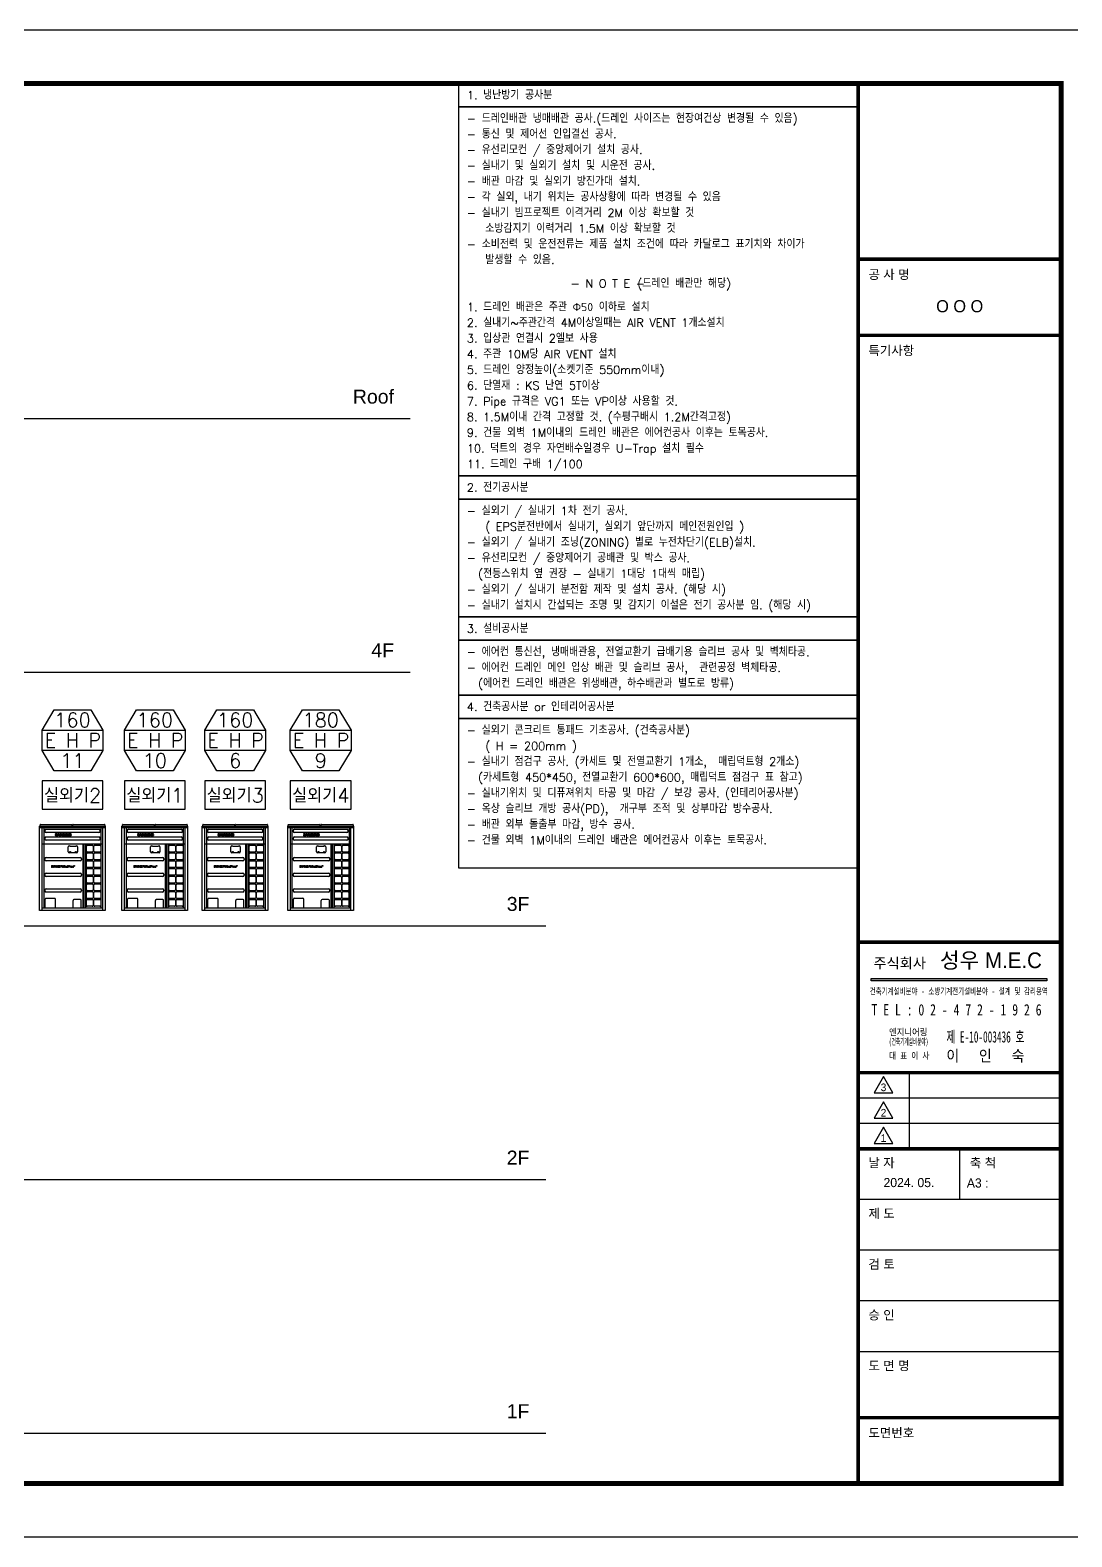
# Model space of a CAD drawing. Header units: millimetres. Extents: x -56261 to 196039, y 9480 to 100001.
# Drawn here: x 6462 to 27001, y 70301 to 100001 of the extents above; entities that cross this region are included whole.
import ezdxf
from ezdxf.enums import TextEntityAlignment as Align

# ---------------------------------------------------------------- set-up
doc = ezdxf.new("R2010")
doc.units = ezdxf.units.MM
for name, color, linetype in [('DVM_INOUT_MARK', 2, 'Continuous'), ('DVM_INOUT_NAME', 7, 'Continuous'), ('DVM_OUTDOOR', 7, 'Continuous'), ('DVM_REPORT', 7, 'Continuous'), ('FORM', 4, 'Continuous'), ('Layer 2', 7, 'Continuous'), ('SS-TEXT', 7, 'Continuous')]:
    doc.layers.add(name, color=color, linetype=linetype)
doc.styles.add('DVM_DEFAULT', font='romans.shx', dxfattribs={"bigfont": 'whgtxt.shx'})
doc.styles.add('grc', font='')
doc.styles.add('K', font='HYWULM.TTF')
doc.styles.get("Standard").update_dxf_attribs({"font": 'arial.ttf'})
doc.styles.add('굴림', font='NGULIM.TTF')
doc.styles.add('명판', font='')
doc.styles.get('grc').set_extended_font_data('DotumChe')
doc.styles.get('명판').set_extended_font_data('BatangChe')

# ---------------------------------------------------------------- blocks, each defined once
blk = doc.blocks.new('block 9')
at = {"layer": 'Layer 2', "lineweight": 0}
blk.add_lwpolyline([(138, -101), (145, -101), (152, -127), (159, -101), (166, -101), (174, -127), (181, -101), (187, -101), (177, -138), (170, -138), (163, -112), (155, -138), (148, -138), (138, -101)], dxfattribs=at)
blk = doc.blocks.new('block 10')
at = {"layer": 'Layer 2', "lineweight": 0}
blk.add_lwpolyline([(191, -109), (198, -109), (198, -138), (191, -138), (191, -109)], dxfattribs=at)
blk.add_open_spline([(190, -102), (190, -100), (191, -99), (191, -98), (192, -98), (193, -97), (195, -97), (196, -97), (197, -98), (198, -98), (198, -99), (199, -100), (199, -102), (199, -103), (198, -104), (198, -105), (197, -105), (196, -106), (195, -106), (193, -106), (192, -105), (191, -105), (191, -104), (190, -103), (190, -102)], degree=3, knots=[0, 0, 0, 0, 1, 1, 1, 2, 2, 2, 3, 3, 3, 4, 4, 4, 5, 5, 5, 6, 6, 6, 7, 7, 7, 8, 8, 8, 8], dxfattribs=at)
blk = doc.blocks.new('block 11')
at = {"layer": 'Layer 2', "lineweight": 0}
blk.add_open_spline([(202, -109), (202, -109), (209, -109), (209, -109), (209, -109), (209, -113), (209, -113), (210, -111), (211, -110), (212, -110), (214, -109), (215, -109), (217, -109), (221, -109), (224, -110), (226, -112), (228, -114), (229, -117), (229, -121), (229, -121), (229, -138), (229, -138), (229, -138), (222, -138), (222, -138), (222, -138), (222, -122), (222, -122), (222, -119), (222, -118), (220, -116), (219, -115), (218, -114), (215, -114), (214, -114), (212, -115), (211, -116), (209, -118), (209, -120), (209, -122), (209, -122), (209, -138), (209, -138), (209, -138), (202, -138), (202, -138), (202, -138), (202, -109), (202, -109)], degree=3, knots=[0, 0, 0, 0, 1, 1, 1, 2, 2, 2, 3, 3, 3, 4, 4, 4, 5, 5, 5, 6, 6, 6, 7, 7, 7, 8, 8, 8, 9, 9, 9, 10, 10, 10, 11, 11, 11, 12, 12, 12, 13, 13, 13, 14, 14, 14, 15, 15, 15, 16, 16, 16, 16], dxfattribs=at)
blk = doc.blocks.new('block 12')
at = {"layer": 'Layer 2', "lineweight": 0}
for points, knots in [([(246, -138), (245, -138), (243, -138), (241, -137), (239, -136), (238, -135), (236, -134), (235, -133), (234, -131), (233, -130), (232, -128), (232, -126), (232, -123), (232, -121), (232, -119), (233, -117), (234, -115), (235, -114), (236, -112), (238, -111), (239, -110), (241, -110), (243, -109), (245, -109), (246, -109), (248, -109), (250, -109), (252, -110), (253, -110), (255, -111), (256, -113), (256, -113), (256, -101), (256, -101), (256, -101), (263, -101), (263, -101), (263, -101), (263, -138), (263, -138), (263, -138), (256, -138), (256, -138), (256, -138), (256, -134), (256, -134), (255, -135), (253, -136), (252, -137), (250, -138), (248, -138), (246, -138)], [0, 0, 0, 0, 1, 1, 1, 2, 2, 2, 3, 3, 3, 4, 4, 4, 5, 5, 5, 6, 6, 6, 7, 7, 7, 8, 8, 8, 9, 9, 9, 10, 10, 10, 11, 11, 11, 12, 12, 12, 13, 13, 13, 14, 14, 14, 15, 15, 15, 16, 16, 16, 17, 17, 17, 17]), ([(247, -132), (249, -132), (250, -132), (251, -131), (252, -131), (253, -130), (254, -129), (254, -129), (255, -128), (256, -127), (256, -126), (256, -124), (256, -123), (256, -122), (256, -121), (256, -120), (255, -119), (254, -118), (254, -117), (253, -116), (252, -116), (251, -115), (250, -115), (249, -115), (247, -115), (246, -115), (245, -115), (244, -115), (243, -116), (242, -116), (241, -117), (240, -118), (240, -119), (239, -120), (239, -121), (239, -122), (239, -123), (239, -124), (239, -126), (239, -127), (240, -128), (240, -129), (241, -129), (242, -130), (243, -131), (244, -131), (245, -132), (246, -132), (247, -132)], [0, 0, 0, 0, 1, 1, 1, 2, 2, 2, 3, 3, 3, 4, 4, 4, 5, 5, 5, 6, 6, 6, 7, 7, 7, 8, 8, 8, 9, 9, 9, 10, 10, 10, 11, 11, 11, 12, 12, 12, 13, 13, 13, 14, 14, 14, 15, 15, 15, 16, 16, 16, 16])]:
    blk.add_open_spline(points, degree=3, knots=knots, dxfattribs=at)
blk = doc.blocks.new('block 13')
at = {"layer": 'Layer 2', "lineweight": 0}
blk.add_lwpolyline([(270, -101), (291, -101), (291, -104), (273, -104), (273, -118), (291, -118), (291, -121), (273, -121), (273, -138), (270, -138), (270, -101)], dxfattribs=at)
blk = doc.blocks.new('block 14')
at = {"layer": 'Layer 2', "lineweight": 0}
blk.add_open_spline([(296, -109), (296, -109), (299, -109), (299, -109), (299, -109), (299, -114), (299, -114), (300, -112), (301, -111), (302, -110), (304, -109), (305, -109), (308, -109), (309, -109), (310, -109), (311, -109), (312, -109), (313, -110), (314, -110), (314, -110), (312, -113), (312, -113), (311, -112), (311, -112), (310, -112), (309, -111), (308, -111), (307, -111), (305, -111), (303, -112), (301, -114), (300, -116), (299, -118), (299, -121), (299, -121), (299, -138), (299, -138), (299, -138), (296, -138), (296, -138), (296, -138), (296, -109), (296, -109)], degree=3, knots=[0, 0, 0, 0, 1, 1, 1, 2, 2, 2, 3, 3, 3, 4, 4, 4, 5, 5, 5, 6, 6, 6, 7, 7, 7, 8, 8, 8, 9, 9, 9, 10, 10, 10, 11, 11, 11, 12, 12, 12, 13, 13, 13, 14, 14, 14, 14], dxfattribs=at)
blk = doc.blocks.new('block 15')
at = {"layer": 'Layer 2', "lineweight": 0}
for points, knots in [([(328, -138), (326, -138), (324, -138), (322, -137), (320, -136), (318, -135), (317, -134), (316, -132), (315, -131), (314, -129), (313, -127), (313, -125), (313, -123), (313, -121), (313, -119), (314, -118), (315, -116), (316, -114), (317, -113), (318, -112), (320, -111), (322, -110), (324, -109), (326, -109), (328, -109), (330, -109), (332, -109), (334, -110), (336, -110), (337, -111), (339, -113), (340, -114), (341, -115), (342, -117), (343, -119), (343, -121), (343, -123), (343, -123), (343, -124), (343, -124), (343, -124), (316, -124), (316, -124), (316, -125), (316, -127), (317, -128), (317, -130), (318, -131), (319, -132), (320, -133), (322, -134), (323, -135), (325, -135), (326, -135), (328, -135), (331, -135), (333, -135), (335, -133), (337, -132), (339, -130), (340, -128), (340, -128), (342, -129), (342, -129), (341, -132), (339, -134), (337, -136), (335, -137), (332, -138), (328, -138)], [0, 0, 0, 0, 1, 1, 1, 2, 2, 2, 3, 3, 3, 4, 4, 4, 5, 5, 5, 6, 6, 6, 7, 7, 7, 8, 8, 8, 9, 9, 9, 10, 10, 10, 11, 11, 11, 12, 12, 12, 13, 13, 13, 14, 14, 14, 15, 15, 15, 16, 16, 16, 17, 17, 17, 18, 18, 18, 19, 19, 19, 20, 20, 20, 21, 21, 21, 22, 22, 22, 23, 23, 23, 23]), ([(328, -111), (326, -111), (325, -111), (323, -112), (322, -113), (321, -113), (320, -114), (319, -115), (318, -116), (317, -117), (316, -118), (316, -120), (316, -121), (316, -121), (340, -121), (340, -121), (340, -120), (339, -118), (339, -117), (338, -116), (337, -115), (336, -114), (335, -113), (334, -112), (333, -112), (331, -111), (330, -111), (328, -111)], [0, 0, 0, 0, 1, 1, 1, 2, 2, 2, 3, 3, 3, 4, 4, 4, 5, 5, 5, 6, 6, 6, 7, 7, 7, 8, 8, 8, 9, 9, 9, 9])]:
    blk.add_open_spline(points, degree=3, knots=knots, dxfattribs=at)
blk = doc.blocks.new('block 16')
at = {"layer": 'Layer 2', "lineweight": 0}
for points, knots in [([(361, -138), (359, -138), (357, -138), (355, -137), (353, -136), (351, -135), (350, -134), (349, -132), (348, -131), (347, -129), (346, -127), (346, -125), (346, -123), (346, -121), (346, -119), (347, -118), (348, -116), (349, -114), (350, -113), (352, -112), (353, -111), (355, -110), (357, -109), (359, -109), (361, -109), (363, -109), (365, -109), (367, -110), (369, -110), (370, -111), (372, -113), (373, -114), (374, -115), (375, -117), (376, -119), (376, -121), (376, -123), (376, -123), (376, -124), (376, -124), (376, -124), (349, -124), (349, -124), (349, -125), (349, -127), (350, -128), (350, -130), (351, -131), (352, -132), (353, -133), (355, -134), (356, -135), (358, -135), (359, -135), (361, -135), (364, -135), (367, -135), (368, -133), (370, -132), (372, -130), (373, -128), (373, -128), (375, -129), (375, -129), (374, -132), (372, -134), (370, -136), (368, -137), (365, -138), (361, -138)], [0, 0, 0, 0, 1, 1, 1, 2, 2, 2, 3, 3, 3, 4, 4, 4, 5, 5, 5, 6, 6, 6, 7, 7, 7, 8, 8, 8, 9, 9, 9, 10, 10, 10, 11, 11, 11, 12, 12, 12, 13, 13, 13, 14, 14, 14, 15, 15, 15, 16, 16, 16, 17, 17, 17, 18, 18, 18, 19, 19, 19, 20, 20, 20, 21, 21, 21, 22, 22, 22, 23, 23, 23, 23]), ([(361, -111), (360, -111), (358, -111), (357, -112), (355, -113), (354, -113), (353, -114), (352, -115), (351, -116), (350, -117), (349, -118), (349, -120), (349, -121), (349, -121), (373, -121), (373, -121), (373, -120), (373, -118), (372, -117), (371, -116), (370, -115), (369, -114), (368, -113), (367, -112), (366, -112), (364, -111), (363, -111), (361, -111)], [0, 0, 0, 0, 1, 1, 1, 2, 2, 2, 3, 3, 3, 4, 4, 4, 5, 5, 5, 6, 6, 6, 7, 7, 7, 8, 8, 8, 9, 9, 9, 9])]:
    blk.add_open_spline(points, degree=3, knots=knots, dxfattribs=at)
blk = doc.blocks.new('block 8')
at = {"layer": 'Layer 2'}
for name in ['block 9', 'block 10', 'block 11', 'block 12', 'block 13', 'block 14', 'block 15', 'block 16']:
    blk.add_blockref(name, (0, 0), dxfattribs=at)
blk = doc.blocks.new('block 7')
at = {"layer": 'Layer 2'}
blk.add_blockref('block 8', (0, 0), dxfattribs=at)
blk = doc.blocks.new('block 19')
at = {"layer": 'Layer 2', "lineweight": 0}
blk.add_lwpolyline([(381, -104), (378, -104), (378, -102), (387, -102), (387, -104), (384, -104), (384, -114), (381, -114), (381, -104)], dxfattribs=at)
blk = doc.blocks.new('block 20')
at = {"layer": 'Layer 2', "lineweight": 0}
blk.add_lwpolyline([(388, -102), (391, -102), (394, -107), (398, -102), (400, -102), (400, -114), (398, -114), (398, -105), (394, -110), (391, -105), (391, -114), (388, -114), (388, -102)], dxfattribs=at)
blk = doc.blocks.new('block 18')
at = {"layer": 'Layer 2'}
for name in ['block 19', 'block 20']:
    blk.add_blockref(name, (0, 0), dxfattribs=at)
blk = doc.blocks.new('block 17')
at = {"layer": 'Layer 2'}
blk.add_blockref('block 18', (0, 0), dxfattribs=at)
blk = doc.blocks.new('block 21')
at = {"layer": 'Layer 2', "lineweight": 0}
blk.add_lwpolyline([(123, -141), (121, -141), (121, -95), (123, -95), (123, -141)], dxfattribs=at)
blk = doc.blocks.new('block 6')
at = {"layer": 'Layer 2'}
for name in ['block 21', 'block 7', 'block 17']:
    blk.add_blockref(name, (0, 0), dxfattribs=at)
blk = doc.blocks.new('block 24')
at = {"layer": 'Layer 2', "lineweight": 0}
for points in [[(-33, -101), (-26, -101), (-17, -127), (-9, -101), (-1, -101), (-14, -138), (-21, -138), (-33, -101)], [(1, -101), (8, -101), (19, -117), (31, -101), (37, -101), (37, -138), (30, -138), (30, -112), (19, -127), (8, -113), (8, -138), (1, -138), (1, -101)]]:
    blk.add_lwpolyline(points, dxfattribs=at)
for points, knots in [([(-62, -101), (-62, -101), (-52, -101), (-52, -101), (-49, -101), (-46, -102), (-43, -103), (-41, -104), (-39, -105), (-37, -107), (-36, -108), (-34, -110), (-34, -112), (-33, -115), (-32, -117), (-32, -120), (-32, -122), (-33, -125), (-34, -127), (-35, -129), (-36, -131), (-38, -133), (-39, -134), (-41, -136), (-44, -136), (-46, -137), (-49, -138), (-51, -138), (-51, -138), (-62, -138), (-62, -138), (-62, -138), (-62, -101), (-62, -101)], [0, 0, 0, 0, 1, 1, 1, 2, 2, 2, 3, 3, 3, 4, 4, 4, 5, 5, 5, 6, 6, 6, 7, 7, 7, 8, 8, 8, 9, 9, 9, 10, 10, 10, 11, 11, 11, 11]), ([(-55, -108), (-55, -108), (-55, -132), (-55, -132), (-55, -132), (-52, -132), (-52, -132), (-50, -132), (-48, -131), (-47, -131), (-45, -130), (-44, -129), (-43, -128), (-42, -127), (-41, -126), (-40, -124), (-39, -123), (-39, -121), (-39, -120), (-39, -118), (-39, -116), (-40, -115), (-40, -113), (-41, -112), (-42, -111), (-44, -110), (-45, -109), (-47, -109), (-48, -108), (-50, -108), (-52, -108), (-52, -108), (-55, -108), (-55, -108)], [0, 0, 0, 0, 1, 1, 1, 2, 2, 2, 3, 3, 3, 4, 4, 4, 5, 5, 5, 6, 6, 6, 7, 7, 7, 8, 8, 8, 9, 9, 9, 10, 10, 10, 11, 11, 11, 11]), ([(66, -138), (62, -138), (60, -137), (57, -136), (55, -135), (53, -133), (51, -131), (51, -131), (58, -127), (58, -127), (59, -128), (60, -129), (61, -130), (62, -131), (64, -131), (66, -131), (67, -131), (69, -131), (70, -130), (71, -129), (71, -128), (71, -127), (71, -126), (71, -125), (71, -125), (70, -124), (70, -124), (69, -123), (68, -123), (67, -123), (66, -122), (66, -122), (65, -122), (64, -122), (62, -121), (61, -121), (60, -120), (59, -120), (58, -119), (57, -118), (56, -118), (55, -117), (54, -116), (54, -115), (53, -113), (53, -111), (53, -110), (54, -109), (54, -108), (55, -106), (56, -105), (57, -104), (58, -103), (59, -103), (61, -102), (62, -102), (64, -101), (65, -101), (67, -101), (68, -101), (69, -102), (71, -102), (72, -102), (73, -103), (74, -103), (74, -104), (75, -105), (76, -105), (77, -106), (78, -107), (78, -107), (72, -111), (72, -111), (70, -109), (68, -107), (65, -107), (64, -107), (62, -108), (62, -109), (61, -109), (60, -110), (60, -111), (60, -112), (61, -113), (61, -113), (61, -114), (62, -114), (63, -115), (63, -115), (64, -115), (65, -115), (66, -116), (67, -116), (68, -116), (69, -117), (70, -117), (71, -118), (73, -118), (74, -119), (75, -120), (76, -120), (77, -121), (77, -123), (78, -124), (78, -125), (78, -127), (78, -128), (78, -130), (77, -131), (77, -132), (76, -133), (75, -134), (74, -136), (73, -136), (71, -137), (70, -138), (68, -138), (66, -138)], [0, 0, 0, 0, 1, 1, 1, 2, 2, 2, 3, 3, 3, 4, 4, 4, 5, 5, 5, 6, 6, 6, 7, 7, 7, 8, 8, 8, 9, 9, 9, 10, 10, 10, 11, 11, 11, 12, 12, 12, 13, 13, 13, 14, 14, 14, 15, 15, 15, 16, 16, 16, 17, 17, 17, 18, 18, 18, 19, 19, 19, 20, 20, 20, 21, 21, 21, 22, 22, 22, 23, 23, 23, 24, 24, 24, 25, 25, 25, 26, 26, 26, 27, 27, 27, 28, 28, 28, 29, 29, 29, 30, 30, 30, 31, 31, 31, 32, 32, 32, 33, 33, 33, 34, 34, 34, 35, 35, 35, 36, 36, 36, 37, 37, 37, 38, 38, 38, 39, 39, 39, 39]), ([(81, -132), (81, -130), (82, -129), (82, -127), (83, -126), (83, -125), (84, -124), (85, -123), (86, -122), (87, -121), (89, -120), (90, -119), (91, -119), (92, -118), (93, -117), (93, -117), (94, -116), (95, -116), (96, -115), (96, -115), (97, -114), (97, -113), (98, -113), (98, -112), (98, -111), (98, -110), (97, -109), (96, -108), (96, -108), (94, -107), (93, -107), (91, -107), (90, -108), (89, -109), (88, -110), (87, -111), (86, -113), (86, -113), (81, -110), (81, -110), (82, -107), (83, -105), (85, -104), (87, -102), (90, -101), (93, -101), (95, -101), (96, -102), (98, -102), (99, -103), (100, -103), (101, -104), (103, -105), (103, -106), (104, -107), (104, -109), (105, -110), (105, -111), (105, -113), (104, -114), (104, -115), (103, -116), (103, -117), (102, -118), (101, -119), (100, -120), (99, -121), (98, -122), (97, -122), (96, -123), (95, -124), (94, -124), (93, -125), (92, -126), (91, -126), (90, -127), (90, -128), (89, -128), (89, -129), (88, -130), (88, -131), (88, -131), (88, -131), (104, -131), (104, -131), (104, -131), (104, -138), (104, -138), (104, -138), (81, -138), (81, -138), (81, -138), (81, -132), (81, -132)], [0, 0, 0, 0, 1, 1, 1, 2, 2, 2, 3, 3, 3, 4, 4, 4, 5, 5, 5, 6, 6, 6, 7, 7, 7, 8, 8, 8, 9, 9, 9, 10, 10, 10, 11, 11, 11, 12, 12, 12, 13, 13, 13, 14, 14, 14, 15, 15, 15, 16, 16, 16, 17, 17, 17, 18, 18, 18, 19, 19, 19, 20, 20, 20, 21, 21, 21, 22, 22, 22, 23, 23, 23, 24, 24, 24, 25, 25, 25, 26, 26, 26, 27, 27, 27, 28, 28, 28, 29, 29, 29, 30, 30, 30, 31, 31, 31, 31])]:
    blk.add_open_spline(points, degree=3, knots=knots, dxfattribs=at)
blk = doc.blocks.new('block 5')
at = {"layer": 'Layer 2'}
for name in ['block 24', 'block 6']:
    blk.add_blockref(name, (0, 0), dxfattribs=at)
blk = doc.blocks.new('OD_D_DS_B_F')
at = {"layer": 'DVM_OUTDOOR', "color": 0}
for p, q in [((1295, 1631), (0, 1631)), ((8, 1664), (8, 1690)), ((15, 1697), (633, 1697)), ((50, 2), (50, 1631)), ((80, 1631), (80, 54)), ((103, 1565), (103, 1574)), ((131, 1602), (1164, 1602)), ((1164, 1537), (131, 1537)), ((311, 1483), (311, 1487)), ((311, 1487), (322, 1487)), ((322, 1487), (322, 1485)), ((333, 1505), (333, 1504)), ((343, 1504), (333, 1504)), ((343, 1507), (343, 1504)), ((364, 1489), (360, 1471)), ((379, 1471), (369, 1512)), ((397, 1471), (397, 1519)), ((397, 1519), (399, 1519)), ((409, 1507), (408, 1515)), ((408, 1515), (408, 1471)), ((436, 1515), (434, 1507)), ((436, 1471), (436, 1515)), ((444, 1519), (446, 1519)), ((446, 1519), (446, 1471)), ((453, 1483), (453, 1487)), ((453, 1487), (465, 1487)), ((465, 1485), (465, 1487)), ((475, 1505), (475, 1504)), ((486, 1504), (475, 1504)), ((486, 1507), (486, 1504)), ((518, 1518), (518, 1489)), ((536, 1471), (536, 1518)), ((582, 1485), (582, 1503)), ((593, 1503), (593, 1486)), ((618, 1503), (607, 1503)), ((618, 1507), (618, 1503)), ((639, 1664), (639, 1690)), ((647, 1664), (647, 1631)), ((656, 1664), (656, 1690)), ((662, 1697), (1280, 1697)), ((1192, 1574), (1192, 1565)), ((1214, 54), (1214, 1631)), ((1244, 2), (1244, 1631)), ((1287, 1690), (1287, 1664)), ((50, 1313), (1244, 1313)), ((1244, 1307), (50, 1307)), ((103, 1414), (103, 1423)), ((131, 1451), (1164, 1451)), ((1164, 1386), (131, 1386)), ((399, 1471), (397, 1471)), ((565, 1155), (565, 1258)), ((581, 1274), (601, 1274)), ((607, 1267), (707, 1267)), ((713, 1274), (732, 1274)), ((748, 1258), (748, 1155)), ((849, 1307), (849, 54)), ((880, 54), (880, 1307)), ((906, 1307), (906, 54)), ((922, 1168), (922, 1271)), ((939, 1288), (1038, 1288)), ((1055, 1271), (1055, 1168)), ((1071, 1168), (1071, 1271)), ((1088, 1288), (1187, 1288)), ((1192, 1423), (1192, 1414)), ((1204, 1271), (1204, 1168)), ((103, 1007), (103, 1016)), ((131, 1044), (800, 1044)), ((800, 978), (131, 978)), ((732, 1139), (581, 1139)), ((828, 1016), (828, 1007)), ((922, 1016), (922, 1118)), ((922, 863), (922, 966)), ((1038, 1151), (939, 1151)), ((939, 1135), (1038, 1135)), ((1038, 999), (939, 999)), ((939, 983), (1038, 983)), ((1055, 1118), (1055, 1016)), ((1055, 966), (1055, 863)), ((1071, 1016), (1071, 1118)), ((1071, 863), (1071, 966)), ((1187, 1151), (1088, 1151)), ((1088, 1135), (1187, 1135)), ((1187, 999), (1088, 999)), ((1088, 983), (1187, 983)), ((1204, 1118), (1204, 1016)), ((1204, 966), (1204, 863)), ((103, 700), (103, 709)), ((131, 737), (800, 737)), ((800, 671), (131, 671)), ((828, 709), (828, 700)), ((922, 711), (922, 813)), ((922, 558), (922, 661)), ((1038, 846), (939, 846)), ((939, 830), (1038, 830)), ((1038, 694), (939, 694)), ((939, 678), (1038, 678)), ((1055, 813), (1055, 711)), ((1055, 661), (1055, 558)), ((1071, 711), (1071, 813)), ((1071, 558), (1071, 661)), ((1187, 846), (1088, 846)), ((1088, 830), (1187, 830)), ((1187, 694), (1088, 694)), ((1088, 678), (1187, 678)), ((1204, 813), (1204, 711)), ((1204, 661), (1204, 558)), ((103, 393), (103, 402)), ((131, 430), (800, 430)), ((800, 364), (131, 364)), ((828, 402), (828, 393)), ((922, 406), (922, 508)), ((922, 253), (922, 356)), ((1038, 541), (939, 541)), ((939, 525), (1038, 525)), ((1038, 389), (939, 389)), ((939, 373), (1038, 373)), ((1055, 508), (1055, 406)), ((1055, 356), (1055, 253)), ((1071, 406), (1071, 508)), ((1071, 253), (1071, 356)), ((1187, 541), (1088, 541)), ((1088, 525), (1187, 525)), ((1187, 389), (1088, 389)), ((1088, 373), (1187, 373)), ((1204, 508), (1204, 406)), ((1204, 356), (1204, 253)), ((50, 54), (1244, 54)), ((109, 54), (109, 226)), ((125, 242), (297, 242)), ((313, 54), (313, 226)), ((659, 54), (659, 199)), ((804, 216), (676, 216)), ((820, 54), (820, 199)), ((922, 101), (922, 203)), ((1038, 236), (939, 236)), ((939, 220), (1038, 220)), ((1038, 84), (939, 84)), ((1055, 203), (1055, 101)), ((1071, 101), (1071, 203)), ((1187, 236), (1088, 236)), ((1088, 220), (1187, 220)), ((1187, 84), (1088, 84)), ((1204, 203), (1204, 101))]:
    blk.add_line(p, q, dxfattribs=at)
blk.add_lwpolyline([(0, 1664), (1295, 1664), (1295, 2), (0, 2)], close=True, dxfattribs=at)
for centre in [(602, 1156), (712, 1156)]:
    blk.add_circle(centre, 7.53, dxfattribs=at)
for centre, radius, start, end in [((15, 1690), 6.5, 90, 180), ((131, 1574), 28.1, 90, 180), ((131, 1565), 28.1, 180, 270), ((327, 1506), 4.45, 180.2299, 251.9776), ((595, 1934), 500, 238.0303, 238.102), ((331, 1485), 15, 344.9126, 76.2198), ((331, 1507), 12, 0, 73.3584), ((810, 1878), 500, 227.6439, 227.7467), ((474, 1507), 12, 0, 73.3584), ((473, 1486), 15, 344.9126, 76.2198), ((597, 1503), 15, 128.0575, 180), ((597, 1485), 15, 180, 242.8583), ((608, 1507), 10, 360, 29.5349), ((633, 1690), 6.5, 0, 90), ((662, 1690), 6.5, 90, 180), ((1164, 1574), 28.1, 0, 90), ((1164, 1565), 28.1, 270, 0), ((1280, 1690), 6.5, 0, 90), ((131, 1423), 28.1, 90, 180), ((131, 1414), 28.1, 180, 270), ((323, 1483), 12, 180, 208.57), ((465, 1483), 12, 180, 208.57), ((581, 1258), 16, 90, 180), ((601, 1273), 1, 355.2201, 89.9998), ((607, 1272), 5, 175.2198, 270), ((609, 1482), 10, 300.6545, 0), ((707, 1272), 5, 270, 4.7802), ((713, 1273), 1, 89.9999, 184.7802), ((732, 1258), 16, 0, 90), ((939, 1271), 17, 90, 180), ((1038, 1271), 17, 0, 90), ((1088, 1271), 17, 90, 180), ((1164, 1423), 28.1, 0, 90), ((1164, 1414), 28.1, 270, 0), ((1187, 1271), 17, 0, 90), ((131, 1016), 28.1, 90, 180), ((131, 1007), 28.1, 180, 270), ((581, 1155), 16, 180, 270), ((732, 1155), 16, 270, 0), ((800, 1016), 28.1, 0, 90), ((800, 1007), 28.1, 270, 0), ((939, 1168), 17, 180, 270), ((939, 1118), 17, 90, 180), ((939, 1016), 17, 180, 270), ((939, 966), 17, 90, 180), ((1038, 1168), 17, 270, 0), ((1038, 1118), 17, 0, 90), ((1038, 1016), 17, 270, 0), ((1038, 966), 17, 0, 90), ((1088, 1168), 17, 180, 270), ((1088, 1118), 17, 90, 180), ((1088, 1016), 17, 180, 270), ((1088, 966), 17, 90, 180), ((1187, 1168), 17, 270, 0), ((1187, 1118), 17, 0, 90), ((1187, 1016), 17, 270, 0), ((1187, 966), 17, 0, 90), ((131, 709), 28.1, 90, 180), ((131, 700), 28.1, 180, 270), ((800, 709), 28.1, 0, 90), ((800, 700), 28.1, 270, 0), ((939, 863), 17, 180, 270), ((939, 813), 17, 90, 180), ((939, 711), 17, 180, 270), ((939, 661), 17, 90, 180), ((1038, 863), 17, 270, 0), ((1038, 813), 17, 0, 90), ((1038, 711), 17, 270, 0), ((1038, 661), 17, 0, 90), ((1088, 863), 17, 180, 270), ((1088, 813), 17, 90, 180), ((1088, 711), 17, 180, 270), ((1088, 661), 17, 90, 180), ((1187, 863), 17, 270, 0), ((1187, 813), 17, 0, 90), ((1187, 711), 17, 270, 0), ((1187, 661), 17, 0, 90), ((131, 402), 28.1, 90, 180), ((131, 393), 28.1, 180, 270), ((800, 402), 28.1, 0, 90), ((800, 393), 28.1, 270, 0), ((939, 558), 17, 180, 270), ((939, 508), 17, 90, 180), ((939, 406), 17, 180, 270), ((939, 356), 17, 90, 180), ((1038, 558), 17, 270, 0), ((1038, 508), 17, 0, 90), ((1038, 406), 17, 270, 0), ((1038, 356), 17, 0, 90), ((1088, 558), 17, 180, 270), ((1088, 508), 17, 90, 180), ((1088, 406), 17, 180, 270), ((1088, 356), 17, 90, 180), ((1187, 558), 17, 270, 0), ((1187, 508), 17, 0, 90), ((1187, 406), 17, 270, 0), ((1187, 356), 17, 0, 90), ((125, 226), 16, 90, 180), ((297, 226), 16, 0, 90), ((676, 199), 16.8, 90, 180), ((804, 199), 16.8, 0, 90), ((939, 253), 17, 180, 270), ((939, 203), 17, 90, 180), ((939, 101), 17, 180, 270), ((1038, 253), 17, 270, 0), ((1038, 203), 17, 0, 90), ((1038, 101), 17, 270, 0), ((1088, 253), 17, 180, 270), ((1088, 203), 17, 90, 180), ((1088, 101), 17, 180, 270), ((1187, 253), 17, 270, 0), ((1187, 203), 17, 0, 90), ((1187, 101), 17, 270, 0)]:
    blk.add_arc(centre, radius, start, end, dxfattribs=at)
at = {"layer": 'DVM_OUTDOOR', "color": 0, "extrusion": (0, 0, -1)}
for centre, radius, start, end in [((-328, 1505), 4.68, 121.898, 180), ((-469, 1507), 4.45, 288.0224, 3.5688), ((-471, 1505), 4.32, 132.2533, 180), ((-598, 1503), 5, 360, 46.5688), ((-598, 1486), 5, 311.4171, 360), ((-606, 1485), 3, 180, 237.8243), ((-327, 1485), 5, 314.6445, 0), ((-470, 1485), 5, 314.6445, 0)]:
    blk.add_arc(centre, radius, start, end, dxfattribs=at)
at = {"layer": 'DVM_OUTDOOR', "color": 0}
for points, knots in [([(324, 1481), (325, 1480), (326, 1479), (329, 1479), (331, 1480), (332, 1480), (333, 1481), (333, 1482), (334, 1483), (334, 1484), (334, 1485), (333, 1486), (333, 1487), (332, 1488), (331, 1489), (329, 1489), (321, 1492), (317, 1493), (315, 1496), (314, 1496), (313, 1498), (312, 1500), (311, 1503), (311, 1508), (312, 1510), (313, 1512), (314, 1513), (315, 1515), (317, 1516), (318, 1517), (321, 1518), (324, 1519), (331, 1519), (333, 1519), (335, 1518)], [0, 0, 0, 0, 0.089697, 0.089697, 0.137359, 0.175767, 0.175767, 0.198379, 0.253466, 0.260847, 0.260847, 0.317116, 0.341155, 0.341155, 0.353534, 0.421463, 0.421463, 0.549302, 0.553302, 0.553302, 0.578417, 0.611338, 0.685421, 0.685421, 0.772205, 0.772205, 0.785521, 0.809559, 0.858818, 0.858818, 0.86206, 0.945613, 0.945613, 1, 1, 1, 1]), ([(330, 1509), (329, 1510), (328, 1510), (325, 1510), (324, 1510), (323, 1508), (322, 1507), (322, 1506), (322, 1506), (322, 1506)], [0, 0, 0, 0, 0.31345, 0.31345, 0.654461, 0.654461, 0.99262, 0.99262, 1, 1, 1, 1]), ([(325, 1502), (326, 1502), (326, 1502), (326, 1502), (326, 1502), (327, 1502), (327, 1502), (327, 1502), (327, 1502), (327, 1502), (328, 1501), (331, 1501), (333, 1500), (334, 1500)], [0, 0, 0, 0, 0.0625, 0.0625, 0.125, 0.125, 0.1875, 0.1875, 0.21875, 0.21875, 0.25, 0.5, 1, 1, 1, 1]), ([(361, 1518), (362, 1518), (362, 1518), (367, 1518), (372, 1518), (377, 1518), (377, 1518), (378, 1518)], [0, 0, 0, 0, 0.105956, 0.105956, 0.894057, 0.894057, 1, 1, 1, 1]), ([(466, 1481), (467, 1480), (469, 1479), (472, 1479), (473, 1480), (474, 1480), (475, 1481), (476, 1482), (476, 1483), (476, 1484), (476, 1485), (476, 1486), (475, 1487), (475, 1488), (474, 1489), (471, 1490), (463, 1492), (459, 1494), (457, 1496), (457, 1497), (456, 1498), (454, 1500), (453, 1503), (453, 1508), (454, 1510), (455, 1512), (456, 1513), (458, 1515), (459, 1517), (461, 1517), (463, 1519), (466, 1519), (473, 1519), (475, 1519), (477, 1518)], [0, 0, 0, 0, 0.089697, 0.089697, 0.137359, 0.175767, 0.175767, 0.198379, 0.253466, 0.260847, 0.260847, 0.317116, 0.341155, 0.341155, 0.353534, 0.421463, 0.421463, 0.549302, 0.553302, 0.553302, 0.578417, 0.611338, 0.685421, 0.685421, 0.772205, 0.772205, 0.785521, 0.809559, 0.858818, 0.858818, 0.86206, 0.945613, 0.945613, 1, 1, 1, 1]), ([(473, 1509), (472, 1510), (471, 1510), (468, 1510), (467, 1510), (465, 1509), (465, 1508), (465, 1507)], [0, 0, 0, 0, 0.377677, 0.377677, 0.70237, 0.70237, 1, 1, 1, 1]), ([(477, 1500), (475, 1500), (473, 1501), (471, 1502), (470, 1502), (470, 1502), (470, 1502), (469, 1502), (469, 1502), (469, 1502), (469, 1502), (468, 1502), (468, 1502), (468, 1502)], [0, 0, 0, 0, 0.5, 0.75, 0.78125, 0.78125, 0.8125, 0.8125, 0.875, 0.875, 0.9375, 0.9375, 1, 1, 1, 1]), ([(494, 1518), (494, 1513), (494, 1506), (494, 1497), (494, 1494), (494, 1491), (494, 1490), (494, 1488), (494, 1487), (494, 1484), (495, 1483), (495, 1481), (496, 1479), (497, 1477), (498, 1476), (499, 1475), (500, 1474), (502, 1472), (503, 1472), (506, 1471), (507, 1471), (509, 1471), (511, 1471), (513, 1471), (514, 1471), (517, 1471), (518, 1471), (520, 1472), (521, 1472), (523, 1474), (524, 1474), (526, 1476), (527, 1477), (528, 1479), (528, 1480), (530, 1484), (530, 1486), (530, 1490), (530, 1491), (530, 1494), (530, 1497), (530, 1506), (530, 1513), (530, 1518)], [0, 0, 0, 0, 0.125, 0.1875, 0.21875, 0.21875, 0.25, 0.25, 0.28125, 0.28125, 0.3125, 0.3125, 0.34375, 0.34375, 0.375, 0.375, 0.40625, 0.40625, 0.4375, 0.4375, 0.46875, 0.46875, 0.5, 0.5, 0.53125, 0.53125, 0.5625, 0.5625, 0.59375, 0.59375, 0.625, 0.625, 0.65625, 0.65625, 0.6875, 0.6875, 0.75, 0.75, 0.78125, 0.78125, 0.8125, 0.875, 1, 1, 1, 1]), ([(506, 1518), (506, 1518), (505, 1518), (501, 1518), (498, 1518), (494, 1518)], [0, 0, 0, 0, 0.081464, 0.081464, 1, 1, 1, 1]), ([(512, 1482), (511, 1482), (510, 1482), (509, 1482), (508, 1483), (507, 1484), (507, 1485), (506, 1487), (506, 1488), (506, 1489), (506, 1490), (506, 1492), (506, 1494), (506, 1503), (506, 1511), (506, 1518)], [0, 0, 0, 0, 0.0625, 0.0625, 0.125, 0.125, 0.1875, 0.1875, 0.25, 0.25, 0.3125, 0.3125, 0.375, 0.5, 1, 1, 1, 1]), ([(518, 1489), (518, 1488), (518, 1487), (517, 1486), (517, 1485), (516, 1483), (515, 1483), (514, 1482), (513, 1482), (512, 1482)], [0, 0, 0, 0, 0.25, 0.25, 0.5, 0.5, 0.75, 0.75, 1, 1, 1, 1]), ([(530, 1518), (526, 1518), (522, 1518), (518, 1518), (518, 1518), (518, 1518)], [0, 0, 0, 0, 0.918536, 0.918536, 1, 1, 1, 1]), ([(536, 1518), (539, 1518), (543, 1518), (546, 1518), (547, 1518), (548, 1518), (549, 1518), (550, 1518), (551, 1518), (551, 1518)], [0, 0, 0, 0, 0.629752, 0.629752, 0.744121, 0.744121, 0.892801, 0.892801, 1, 1, 1, 1]), ([(546, 1512), (546, 1510), (546, 1508), (546, 1504), (546, 1502), (546, 1499), (546, 1498), (546, 1488), (546, 1479), (546, 1471)], [0, 0, 0, 0, 0.154902, 0.154902, 0.277425, 0.277425, 0.371674, 0.371674, 1, 1, 1, 1]), ([(551, 1518), (554, 1509), (558, 1501), (561, 1491), (562, 1489), (563, 1486), (564, 1484), (565, 1481), (565, 1479), (566, 1478)], [0, 0, 0, 0, 0.653146, 0.653146, 0.75934, 0.75934, 0.897392, 0.897392, 1, 1, 1, 1]), ([(587, 1515), (588, 1516), (589, 1516), (590, 1517), (591, 1517), (594, 1519), (597, 1519), (604, 1519), (607, 1519), (609, 1518), (610, 1518), (613, 1517), (614, 1515), (616, 1513), (616, 1513), (616, 1513), (616, 1512), (617, 1512)], [0, 0, 0, 0, 0.085595, 0.085595, 0.136181, 0.136181, 0.375657, 0.375657, 0.594391, 0.594391, 0.655359, 0.655359, 0.935586, 0.935586, 0.94156, 0.94156, 1, 1, 1, 1]), ([(607, 1503), (607, 1505), (606, 1506), (603, 1508), (602, 1509), (598, 1509), (596, 1508), (595, 1507)], [0, 0, 0, 0, 0.31768, 0.31768, 0.632092, 0.632092, 1, 1, 1, 1]), ([(609, 1485), (609, 1486), (609, 1487), (609, 1488), (609, 1488), (609, 1489), (609, 1489), (609, 1490), (609, 1490), (609, 1490)], [0, 0, 0, 0, 0.589619, 0.589619, 0.727253, 0.727253, 0.906176, 0.906176, 1, 1, 1, 1]), ([(345, 1482), (345, 1480), (344, 1479), (343, 1477), (343, 1477), (342, 1475), (340, 1473), (338, 1472), (338, 1472), (337, 1472), (337, 1471), (335, 1471), (333, 1470), (330, 1470), (325, 1470), (322, 1470), (319, 1471), (317, 1472), (315, 1473), (314, 1475)], [0, 0, 0, 0, 0.110739, 0.110739, 0.147653, 0.147653, 0.331344, 0.331344, 0.348476, 0.348476, 0.384977, 0.384977, 0.465113, 0.584997, 0.584997, 0.756116, 0.824427, 0.824427, 1, 1, 1, 1]), ([(446, 1471), (446, 1471), (445, 1471), (444, 1471), (441, 1471), (439, 1471), (436, 1471)], [-0.236512, -0.236512, -0.236512, -0.236512, 0, 0, 0, 1, 1, 1, 1]), ([(456, 1475), (458, 1473), (459, 1472), (462, 1471), (464, 1470), (468, 1470), (472, 1470), (475, 1470), (478, 1471), (479, 1472), (480, 1472), (480, 1472), (480, 1472), (483, 1473), (484, 1475), (486, 1477), (486, 1477), (487, 1479), (487, 1480), (488, 1482)], [0, 0, 0, 0, 0.175573, 0.175573, 0.243884, 0.415003, 0.415003, 0.534887, 0.615023, 0.615023, 0.651524, 0.651524, 0.668656, 0.668656, 0.852347, 0.852347, 0.889261, 0.889261, 1, 1, 1, 1]), ([(614, 1473), (612, 1473), (611, 1472), (607, 1470), (604, 1470), (596, 1470), (592, 1471), (590, 1472)], [0, 0, 0, 0, 0.169505, 0.169505, 0.573105, 0.573105, 1, 1, 1, 1]), ([(595, 1482), (596, 1481), (598, 1480), (602, 1480), (603, 1481), (605, 1481), (606, 1482), (607, 1483)], [0, 0, 0, 0, 0.487354, 0.487354, 0.789033, 0.789033, 1, 1, 1, 1])]:
    blk.add_open_spline(points, degree=3, knots=knots, dxfattribs=at)
for points, degree in [([(348, 1471), (352, 1487), (357, 1502), (361, 1518)], 3), ([(369, 1512), (364, 1489)], 1), ([(378, 1518), (382, 1502), (387, 1487), (391, 1471)], 3), ([(399, 1519), (405, 1519), (410, 1519), (416, 1519)], 3), ([(417, 1471), (415, 1483), (412, 1495), (409, 1507)], 3), ([(416, 1519), (418, 1509), (420, 1499), (422, 1490)], 3), ([(422, 1490), (424, 1499), (426, 1509), (428, 1519)], 3), ([(434, 1507), (432, 1495), (429, 1483), (426, 1471)], 3), ([(428, 1519), (433, 1519), (439, 1519), (444, 1519)], 3), ([(561, 1471), (546, 1512)], 1), ([(566, 1478), (566, 1518)], 1), ([(566, 1518), (575, 1518)], 1), ([(575, 1518), (575, 1502), (575, 1487), (575, 1471)], 3), ([(601, 1490), (601, 1493), (601, 1495), (601, 1498)], 3), ([(601, 1498), (607, 1498), (613, 1498), (619, 1498)], 3), ([(609, 1490), (606, 1490), (603, 1490), (601, 1490)], 3), ([(619, 1498), (619, 1493), (619, 1487), (619, 1482)], 3), ([(314, 1475), (313, 1475), (313, 1476), (312, 1477)], 3), ([(360, 1471), (356, 1471), (352, 1471), (348, 1471)], 3), ([(391, 1471), (387, 1471), (383, 1471), (379, 1471)], 3), ([(408, 1471), (405, 1471), (402, 1471), (399, 1471)], 3), ([(426, 1471), (423, 1471), (420, 1471), (417, 1471)], 3), ([(454, 1478), (455, 1477), (456, 1476), (456, 1475)], 3), ([(546, 1471), (543, 1471), (539, 1471), (536, 1471)], 3), ([(575, 1471), (561, 1471)], 1)]:
    blk.add_open_spline(points, degree=degree, dxfattribs=at)
blk.add_blockref('block 5', (296, 987), dxfattribs=at)
blk = doc.blocks.new('FORM_기계', base_point=(381614, -321275))
blk.add_hatch(color=4).paths.add_polyline_path([(456120, -299264), (456120, -299349), (463052, -299349), (463052, -299264)])
at = {"color": 4}
blk.add_line((456222, -298619), (456222, -298619), dxfattribs=at)
blk.add_lwpolyline([(456120, -299264), (463052, -299264), (463052, -299349), (456120, -299349)], close=True, dxfattribs=at)
at = {"layer": 'FORM'}
for p, q in [((463614, -302975), (455614, -302975)), ((457635, -305975), (457635, -302975)), ((463614, -303975), (455614, -303975)), ((463614, -304975), (455614, -304975)), ((459614, -307975), (459614, -305975)), ((463614, -307975), (455614, -307975)), ((463614, -309975), (455614, -309975)), ((463614, -311975), (455614, -311975)), ((463614, -313975), (455614, -313975))]:
    blk.add_line(p, q, dxfattribs=at)
at = {"layer": 'FORM', "color": 7}
blk.add_lwpolyline([(381614, -321275), (465714, -321275), (465714, -261875), (381614, -261875)], close=True, dxfattribs=at)
at = {"layer": 'FORM', "const_width": 200}
blk.add_lwpolyline([(463614, -319175), (383714, -319175), (383714, -263975), (463614, -263975)], close=True, dxfattribs=at)
at = {"layer": 'FORM', "const_width": 140}
for points in [[(455614, -263975), (455614, -319175)], [(455614, -270907), (463614, -270907)], [(455614, -273907), (463614, -273907)], [(463614, -297828), (455614, -297828)], [(463614, -302975), (455614, -302975)], [(463614, -305975), (455614, -305975)], [(463614, -316575), (455614, -316575)]]:
    blk.add_lwpolyline(points, dxfattribs=at)
at = {"layer": 'FORM'}
for points in [[(456243, -303766), (456977, -303766), (456610, -303130)], [(456243, -304766), (456977, -304766), (456610, -304130)], [(456243, -305766), (456977, -305766), (456610, -305130)]]:
    blk.add_lwpolyline(points, close=True, dxfattribs=at)
at = {"color": 4, "style": 'K'}
for s, height, p in [('성우 M.E.C', 618, (460845, -298538)), ('주식회사', 412, (457248, -298653))]:
    blk.add_text(s, height=height, dxfattribs=at).set_placement(p, align=Align.MIDDLE)
at = {"color": 4, "style": 'grc', "width": 0.7}
blk.add_text('건축기계설비분야 - 소방기계전기설비분야 - 설계 및 감리용역', height=260.93, dxfattribs=at).set_placement((459579, -299758), align=Align.MIDDLE)
at = {"color": 4, "style": '명판'}
for s, height, width, p in [('T E L : 0 2 - 4 7 2 - 1 9 2 6', 447.3, 0.8, (456136, -300495)), ('엔지니어링', 260.9, 0.9, (456827, -301377)), ('(건축기계설비분야)', 260.9, 0.5, (456827, -301750)), ('대 표 이 사', 260.9, 0.825, (456827, -302309))]:
    blk.add_text(s, height=height, dxfattribs=dict(at, width=width)).set_placement(p, align=Align.MIDDLE_LEFT)
for s, width, p in [('제 E-10-003436 호', 0.63, (462164, -301563)), ('이   인   숙', 0.9, (462164, -302309))]:
    blk.add_text(s, height=447.3, dxfattribs=dict(at, width=width)).set_placement(p, align=Align.MIDDLE_RIGHT)
at = {"layer": 'FORM', "style": '굴림'}
for s, p in [('공 사 명', (456014, -271507)), ('특기사항', (456014, -274507)), ('날 자', (456014, -306525)), ('축 척', (460014, -306525)), ('제 도', (456014, -308525)), ('검 토', (456014, -310525)), ('승 인', (456014, -312525)), ('도 면 명', (456014, -314525)), ('도면번호', (456014, -317175))]:
    blk.add_text(s, height=360, dxfattribs=at).set_placement(p, align=Align.MIDDLE_LEFT)
at = {"layer": 'FORM', "color": 4, "style": '굴림'}
blk.add_text('O O O', height=480, dxfattribs=at).set_placement((459614, -272759), align=Align.MIDDLE_CENTER)
at = {"layer": 'FORM', "style": '굴림'}
for s, height, p in [('3', 300, (456610, -303554)), ('2', 300, (456610, -304554)), ('1', 300, (456610, -305554)), ('2024. 05.', 360, (457614, -307307)), ('A3 :', 360, (460322, -307324)), ('A3 :', 360, (460322, -307324))]:
    blk.add_text(s, height=height, dxfattribs=at).set_placement(p, align=Align.MIDDLE_CENTER)
blk = doc.blocks.new('A$C4a54c4bc')
at = {"layer": 'SS-TEXT'}
for points in [[(0, 7735), (7877, 7735), (7877, 7274), (0, 7274)], [(0, 7274), (7877, 7274), (7877, 0), (0, 0)], [(0, 0), (7877, 0), (7877, -461), (0, -461)], [(0, -461), (7877, -461), (7877, -2781), (0, -2781)], [(0, -2781), (7877, -2781), (7877, -3242), (0, -3242)], [(0, -3242), (7877, -3242), (7877, -4323), (0, -4323)], [(0, -4323), (7877, -4323), (7877, -4784), (0, -4784)], [(0, -4784), (7877, -4784), (7877, -7735), (0, -7735)]]:
    blk.add_lwpolyline(points, close=True, dxfattribs=at)
at = {"layer": 'SS-TEXT', "style": 'DVM_DEFAULT'}
for s, p in [('1. 냉난방기 공사분', (162, 7504)), ('- 드레인배관 냉매배관 공사.(드레인 사이즈는 현장여건상 변경될 수 있음)', (162, 7043)), ('- 통신 및 제어선 인입결선 공사.', (162, 6733)), ('- 유선리모컨 / 중앙제어기 설치 공사.', (162, 6424)), ('- 실내기 및 실외기 설치 및 시운전 공사.', (162, 6114)), ('- 배관 마감 및 실외기 방진가대 설치.', (162, 5804)), ('- 각 실외, 내기 위치는 공사상황에 따라 변경될 수 있음', (162, 5495)), ('- 실내기 빔프로젝트 이격거리 2M 이상 확보할 것', (162, 5185)), ('   소방감지기 이력거리 1.5M 이상 확보할 것', (162, 4875)), ('- 소비전력 및 운전전류는 제품 설치 조건에 따라 카달로그 표기치와 차이가', (162, 4566)), ('   발생할 수 있음.', (162, 4256)), ('- N O T E -', (2206, 3791)), ('(드레인 배관만 해당)', (3523, 3791)), ('1. 드레인 배관은 주관 Ф50 이하로 설치', (162, 3327)), ('2. 실내기~주관간격 4M이상일때는 AIR VENT 1개소설치', (162, 3018)), ('3. 입상관 연결시 2엘보 사용', (162, 2708)), ('4. 주관 10M당 AIR VENT 설치', (162, 2398)), ('5. 드레인 양정높이(소켓기준 550mm이내)', (162, 2089)), ('6. 단열재 : KS 난연 5T이상', (162, 1779)), ('7. Pipe 규격은 VG1 또는 VP이상 사용할 것.', (162, 1469)), ('8. 1.5M이내 간격 고정할 것. (수평구배시 1.2M간격고정)', (162, 1160)), ('9. 건물 외벽 1M이내의 드레인 배관은 에어컨공사 이후는 토목공사.', (162, 850)), ('10. 덕트의 경우 자연배수일경우 U-Trap 설치 필수', (162, 540)), ('11. 드레인 구배 1/100', (162, 231)), ('2. 전기공사분', (162, -231)), ('- 실외기 / 실내기 1차 전기 공사.', (162, -692)), ('   ( EPS분전반에서 실내기, 실외기 앞단까지 메인전원인입 )', (162, -1002)), ('- 실외기 / 실내기 조닝(ZONING) 별로 누전차단기(ELB)설치.', (162, -1311)), ('- 유선리모컨 / 중앙제어기 공배관 및 박스 공사.', (162, -1621)), ('  (전등스위치 옆 권장 - 실내기 1대당 1대씩 매립)', (162, -1931)), ('- 실외기 / 실내기 분전함 제작 및 설치 공사. (해당 시)', (162, -2240)), ('- 실내기 설치시 간섭되는 조명 및 감지기 이설은 전기 공사분 임. (해당 시)', (162, -2550)), ('3. 설비공사분', (162, -3012)), ('- 에어컨 통신선, 냉매배관용, 전열교환기 급배기용 슬리브 공사 및 벽체타공.', (162, -3473)), ('- 에어컨 드레인 메인 입상 배관 및 슬리브 공사,  관련공정 벽체타공.', (162, -3783)), ('  (에어컨 드레인 배관은 위생배관, 하수배관과 별도로 방류)', (162, -4092)), ('4. 건축공사분 or 인테리어공사분', (162, -4554)), ('- 실외기 콘크리트 통패드 기초공사. (건축공사분)', (162, -5015)), ('   ( H = 200mm )', (162, -5325)), ('- 실내기 점검구 공사. (카세트 및 전열교환기 1개소,  매립덕트형 2개소)', (162, -5634)), ('  (카세트형 450*450, 전열교환기 600*600, 매립덕트 점검구 표 참고)', (162, -5944)), ('- 실내기위치 및 디퓨져위치 타공 및 마감 / 보강 공사. (인테리어공사분)', (162, -6254)), ('- 옥상 슬리브 개방 공사(PD),  개구부 조적 및 상부마감 방수공사.', (162, -6563)), ('- 배관 외부 돌출부 마감, 방수 공사.', (162, -6873)), ('- 건물 외벽 1M이내의 드레인 배관은 에어컨공사 이후는 토목공사.', (162, -7183))]:
    blk.add_text(s, height=162, dxfattribs=at).set_placement(p, align=Align.MIDDLE_LEFT)

msp = doc.modelspace()

# ---------------------------------------------------------------- linework, layer by layer
at = {"layer": 'DVM_INOUT_MARK', "color": 2}
for p, q in [((6697.1, 86201.9), (7897.1, 86201.9)), ((8320.5, 86201.9), (9520.5, 86201.9)), ((9904.3, 86201.9), (11104.3, 86201.9)), ((11591.1, 86201.9), (12791.1, 86201.9)), ((7897.1, 85801.9), (6697.1, 85801.9)), ((9520.5, 85801.9), (8320.5, 85801.9)), ((11104.3, 85801.9), (9904.3, 85801.9)), ((12791.1, 85801.9), (11591.1, 85801.9))]:
    msp.add_line(p, q, dxfattribs=at)
for points in [[(6937.1, 86601.9), (7657.1, 86601.9), (7897.1, 86201.9), (7897.1, 85801.9), (7657.1, 85401.9), (6937.1, 85401.9), (6697.1, 85801.9), (6697.1, 86201.9), (6937.1, 86601.9)], [(8560.5, 86601.9), (9280.5, 86601.9), (9520.5, 86201.9), (9520.5, 85801.9), (9280.5, 85401.9), (8560.5, 85401.9), (8320.5, 85801.9), (8320.5, 86201.9), (8560.5, 86601.9)], [(10144.3, 86601.9), (10864.3, 86601.9), (11104.3, 86201.9), (11104.3, 85801.9), (10864.3, 85401.9), (10144.3, 85401.9), (9904.3, 85801.9), (9904.3, 86201.9), (10144.3, 86601.9)], [(11831.1, 86601.9), (12551.1, 86601.9), (12791.1, 86201.9), (12791.1, 85801.9), (12551.1, 85401.9), (11831.1, 85401.9), (11591.1, 85801.9), (11591.1, 86201.9), (11831.1, 86601.9)]]:
    msp.add_lwpolyline(points, dxfattribs=at)
at = {"layer": 'DVM_INOUT_NAME'}
for points in [[(6697.1, 84641.9), (7897.1, 84641.9), (7897.1, 85201.9), (6697.1, 85201.9)], [(8320.5, 84641.9), (9520.5, 84641.9), (9520.5, 85201.9), (8320.5, 85201.9)], [(9904.3, 84641.9), (11104.3, 84641.9), (11104.3, 85201.9), (9904.3, 85201.9)], [(11591.1, 84641.9), (12791.1, 84641.9), (12791.1, 85201.9), (11591.1, 85201.9)]]:
    msp.add_lwpolyline(points, close=True, dxfattribs=at)
at = {"layer": 'DVM_REPORT', "color": 7}
for p, q in [((-11761.1, 92346.9), (13955.8, 92346.9)), ((-11761.1, 87346.9), (13955.8, 87346.9)), ((-11761.1, 82346.9), (16626.7, 82346.9)), ((-11761.1, 77346.9), (16626.7, 77346.9)), ((-11761.1, 72346.9), (16626.7, 72346.9))]:
    msp.add_line(p, q, dxfattribs=at)

# ---------------------------------------------------------------- block references
at = {"layer": 'DVM_REPORT', "color": 5, "ltscale": 20}
msp.add_blockref('A$C4a54c4bc', (14911.5, 91215.9), dxfattribs=at)
at = {"layer": 'DVM_REPORT', "color": 2}
msp.add_blockref('OD_D_DS_B_F', (6649.6, 82646.9), dxfattribs=at)
at = {"layer": 'DVM_REPORT', "color": 1}
msp.add_blockref('OD_D_DS_B_F', (8273, 82646.9), dxfattribs=at)
at = {"layer": 'DVM_REPORT', "color": 3}
msp.add_blockref('OD_D_DS_B_F', (9856.8, 82646.9), dxfattribs=at)
at = {"layer": 'DVM_REPORT', "color": 4}
msp.add_blockref('OD_D_DS_B_F', (11543.6, 82646.9), dxfattribs=at)
at = {"layer": 'FORM', "xscale": 0.5, "yscale": 0.5, "zscale": 0.5}
msp.add_blockref('FORM_기계', (-14211.1, 70301.1), dxfattribs=at)

# ---------------------------------------------------------------- texts
at = {"layer": 'DVM_INOUT_MARK', "color": 2, "style": 'DVM_DEFAULT'}
for s, p in [('160', (7297.1, 86401.9)), ('160', (8920.5, 86401.9)), ('160', (10504.3, 86401.9)), ('180', (12191.1, 86401.9)), ('11', (7297.1, 85601.9)), ('10', (8920.5, 85601.9)), ('6', (10504.3, 85601.9)), ('9', (12191.1, 85601.9))]:
    msp.add_text(s, height=280, dxfattribs=at).set_placement(p, align=Align.MIDDLE_CENTER)
at = {"layer": 'DVM_INOUT_MARK', "color": 2, "style": 'DVM_DEFAULT', "width": 0.967867}
for p, p2 in [((6748.3, 85862), (7859.7, 85862)), ((8371.7, 85862), (9483.1, 85862)), ((9955.5, 85862), (11067, 85862)), ((11642.3, 85862), (12753.7, 85862))]:
    msp.add_text('E H P', height=280, dxfattribs=at).set_placement(p, p2, align=Align.FIT)
at = {"layer": 'DVM_INOUT_NAME', "style": 'DVM_DEFAULT'}
for s, width, p, p2 in [('실외기2', 0.858706, (6735.2, 84775.9), (7861.6, 84775.9)), ('실외기1', 0.914481, (8358.6, 84775.9), (9485, 84775.9)), ('실외기3', 0.858706, (9942.5, 84775.9), (11068.8, 84775.9)), ('실외기4', 0.850065, (11629.3, 84775.9), (12755.6, 84775.9))]:
    msp.add_text(s, height=280, dxfattribs=dict(at, width=width)).set_placement(p, p2, align=Align.FIT)
at = {"layer": 'DVM_REPORT', "color": 7}
for s, p in [('Roof', (13635.8, 92556.9)), ('4F', (13635.8, 87556.9)), ('3F', (16306.7, 82556.9)), ('2F', (16306.7, 77556.9)), ('1F', (16306.7, 72556.9))]:
    msp.add_text(s, height=275, dxfattribs=at).set_placement(p, align=Align.BOTTOM_RIGHT)

doc.saveas('drawing.dxf')
